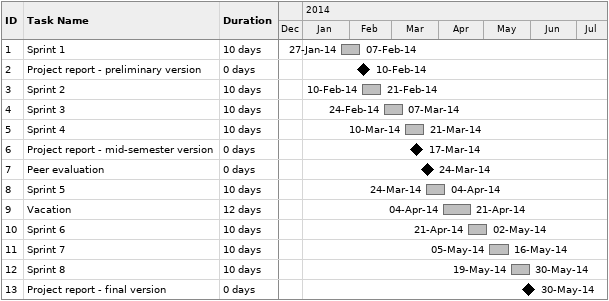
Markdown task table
| ID | Task | Duration | Start | Finish |
|---|---|---|---|---|
| 1 | Sprint 1 | 10d | 2014-01-27 | 2014-02-07 |
| 2 | Project report - preliminary version | 0d | 2014-02-10 | 2014-02-10 |
| 3 | Sprint 2 | 10d | 2014-02-10 | 2014-02-21 |
| 4 | Sprint 3 | 10d | 2014-02-24 | 2014-03-07 |
| 5 | Sprint 4 | 10d | 2014-03-10 | 2014-03-21 |
| 6 | Project report - mid-semester version | 0d | 2014-03-17 | 2014-03-17 |
| 7 | Peer evaluation | 0d | 2014-03-24 | 2014-03-24 |
| 8 | Sprint 5 | 10d | 2014-03-24 | 2014-04-04 |
| 9 | Vacation | 12d | 2014-04-04 | 2014-04-21 |
| 10 | Sprint 6 | 10d | 2014-04-21 | 2014-05-02 |
| 11 | Sprint 7 | 10d | 2014-05-05 | 2014-05-16 |
| 12 | Sprint 8 | 10d | 2014-05-19 | 2014-05-30 |
| 13 | Project report - final version | 0d | 2014-05-30 | 2014-05-30 |
